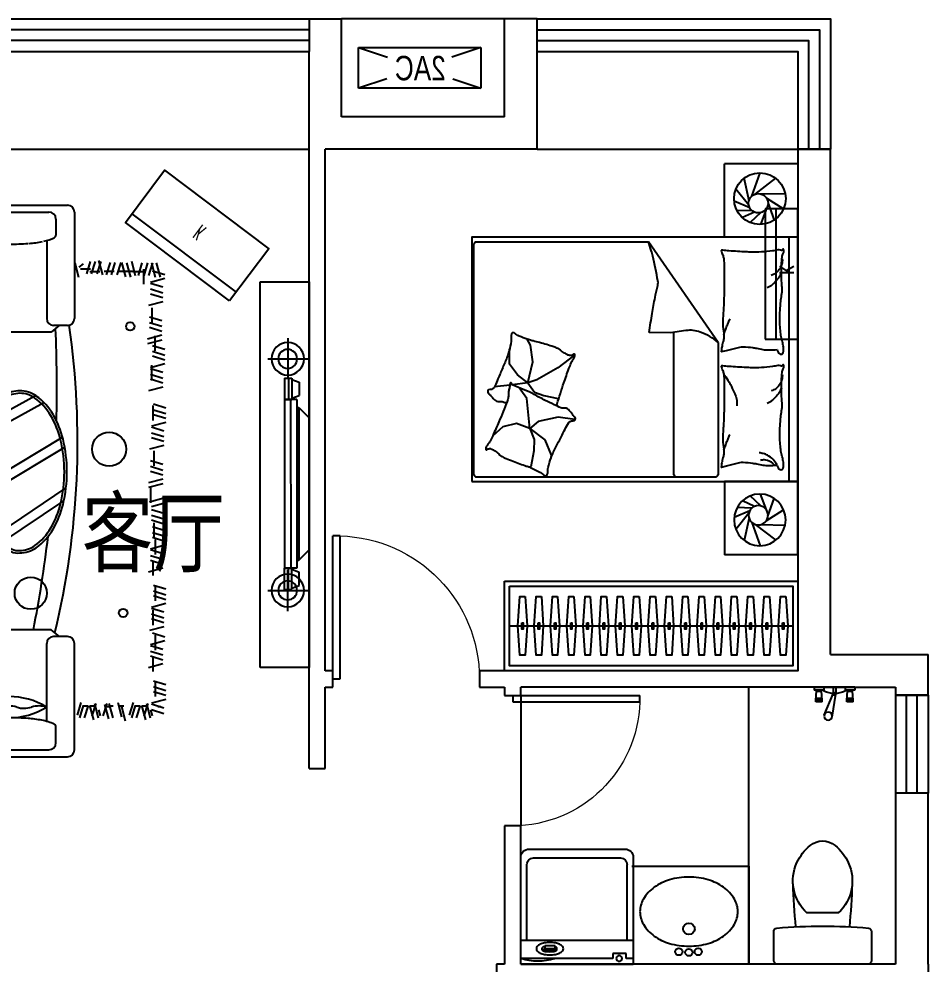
# Model space of a CAD drawing. Extents: x 863892 to 891592, y -662548 to -645248.
# Drawn here: x 886011 to 891592, y -652848 to -647048 of the extents above; entities that cross this region are included whole.
import ezdxf

# ---------------------------------------------------------------- set-up
doc = ezdxf.new("R2010")
doc.units = 0
doc.header["$LTSCALE"] = 1000
doc.header["$MEASUREMENT"] = 0
doc.linetypes.add('HIDDEN', pattern=[7.5, 5, -2.5])
doc.layers.get('0').update_dxf_attribs({"linetype": 'CONTINUOUS'})
for name, color, linetype in [('BATH', 8, 'CONTINUOUS'), ('DOTE', 1, 'CONTINUOUS'), ('Elec(电器)', 33, 'CONTINUOUS'), ('FUR', 8, 'CONTINUOUS'), ('Furniture(家具)', 8, 'CONTINUOUS'), ('PUB_TEXT', 7, 'CONTINUOUS'), ('TOILET', 8, 'CONTINUOUS'), ('WALL', 2, 'CONTINUOUS'), ('WINDOW', 4, 'CONTINUOUS'), ('家具', 8, 'CONTINUOUS'), ('空调示意', 40, 'CONTINUOUS')]:
    doc.layers.add(name, color=color, linetype=linetype)
doc.layers.get('DOTE').off()
doc.styles.add('-黑体', font='simhei.ttf', dxfattribs={"width": 0.8})
doc.styles.add('_ZBHZ', font='simhei.ttf', dxfattribs={"width": 0.8})
doc.styles.add('DIM_FONT', font='ZBTXT.shx', dxfattribs={"width": 0.8})
doc.styles.add('HZ', font='zbtxt.shx', dxfattribs={"bigfont": 'zbhz.shx'})

# ---------------------------------------------------------------- blocks, each defined once
blk = doc.blocks.new('1')
at = {"layer": 'Furniture(家具)'}
for p, q in [((-70292.8, -528945.5), (-69577.6, -528945.8)), ((-70335.6, -529641.1), (-70335.3, -528988)), ((-70173.8, -528988.1), (-69691.4, -528988.2)), ((-69535.1, -528988.3), (-69535.4, -529641.4)), ((-70216.3, -529030.6), (-70216.4, -529132.2)), ((-69648.9, -529030.8), (-69649, -529130)), ((-70902.4, -529338.1), (-70902.4, -529156.3)), ((-70879.9, -529268.9), (-70851.5, -529181.4)), ((-70165.3, -529162.6), (-70165.3, -529204.1)), ((-69705.3, -529162.7), (-69705.5, -529641.3)), ((-70961.3, -529295.3), (-71035.6, -529241.3)), ((-70951.1, -529284), (-71012.6, -529215.7)), ((-70938.8, -529275), (-70984.7, -529195.4)), ((-70866, -529275), (-70820, -529195.4)), ((-70853.7, -529284), (-70792.2, -529215.7)), ((-70843.5, -529295.3), (-70769.1, -529241.3)), ((-70165.3, -529204.1), (-70165.5, -529641.1)), ((-71209, -529300), (-71285.5, -529276.5)), ((-71239, -529271), (-71262.6, -529347.4)), ((-71203.7, -529271), (-71227.3, -529347.4)), ((-71216.2, -529297.8), (-71191.9, -529273.5)), ((-70835.9, -529308.5), (-70751.9, -529271.1)), ((-70831.2, -529322.9), (-70741.3, -529303.8)), ((-70591.9, -529282.7), (-70615.4, -529359.2)), ((-70543, -529373.3), (-70566.5, -529285.1)), ((-70519.4, -529373.3), (-70495.9, -529296.9)), ((-70490, -529373.3), (-70466.5, -529296.9)), ((-70454.7, -529373.3), (-70431.2, -529296.9)), ((-70401.8, -529385), (-70425.3, -529296.9)), ((-69533.6, -529300.4), (-69510, -529388.6)), ((-69506.2, -529325.7), (-69479.7, -529306.3)), ((-69459.6, -529367.4), (-69436.1, -529291)), ((-69430.2, -529367.4), (-69406.6, -529291)), ((-69394.9, -529367.4), (-69371.3, -529291)), ((-69360.9, -529373.3), (-69384.4, -529285.1)), ((-69337.4, -529373.3), (-69313.8, -529296.9)), ((-69308, -529373.3), (-69284.4, -529296.9)), ((-69272.7, -529373.3), (-69249.1, -529296.9)), ((-69219.7, -529385), (-69243.2, -529296.9)), ((-69215.1, -529300.4), (-69191.5, -529388.6)), ((-69185.7, -529288.6), (-69162.1, -529376.8)), ((-69121, -529300.4), (-69144.5, -529376.8)), ((-69085.7, -529300.4), (-69109.2, -529376.8)), ((-69056.2, -529300.4), (-69079.8, -529376.8)), ((-69062.3, -529300.4), (-69038.7, -529388.6)), ((-69032.8, -529300.4), (-69009.3, -529388.6)), ((-71226.7, -529338.1), (-71303.1, -529314.6)), ((-71226.7, -529373.4), (-71303.1, -529349.9)), ((-71220.8, -529338.1), (-71297.2, -529314.6)), ((-71220.8, -529361.6), (-71295.6, -529381.6)), ((-71192.1, -529368.2), (-71223.9, -529336.4)), ((-70902.4, -529338.1), (-71084.1, -529338.1)), ((-70968.6, -529326.5), (-70973.3, -529321.8)), ((-70902.4, -529338.1), (-70902.4, -529519.8)), ((-70902.4, -529338.1), (-70720.7, -529338.1)), ((-70427.9, -529353.6, 685.7), (-70367.2, -529353.6, 685.7)), ((-70378.2, -529385), (-70354.7, -529308.6)), ((-69497.4, -529336.8, 685.7), (-69436.7, -529336.8, 685.7)), ((-69440.1, -529353.6, 685.7), (-69379.4, -529353.6, 685.7)), ((-69352.4, -529350.2, 685.7), (-69291.8, -529350.2, 685.7)), ((-69271.5, -529350.2, 685.7), (-69210.9, -529350.2, 685.7)), ((-69224.3, -529350.2, 685.7), (-69163.7, -529350.2, 685.7)), ((-69177.1, -529353.6, 685.7), (-69116.5, -529353.6, 685.7)), ((-69108.8, -529431.6, 1371.4), (-69108.8, -529339.1, 1371.4)), ((-68980.1, -529373.4), (-69056.6, -529349.9)), ((-71232.6, -529414.6), (-71309, -529391.1)), ((-71226.7, -529402.8), (-71303.1, -529379.3)), ((-70968.9, -529367.7), (-71052.9, -529405.1)), ((-70961.3, -529380.8), (-71035.6, -529434.9)), ((-70951.1, -529392.1), (-71012.6, -529460.5)), ((-70938.8, -529401.1), (-70984.7, -529480.7)), ((-70924.9, -529407.3), (-70953.3, -529494.7)), ((-70910, -529410.4), (-70919.6, -529501.9)), ((-70894.8, -529410.4), (-70885.2, -529501.9)), ((-70886.1, -529409), (-70890.8, -529404.3)), ((-70879.9, -529407.3), (-70851.5, -529494.7)), ((-70866, -529401.1), (-70820, -529480.7)), ((-70853.7, -529392.1), (-70792.2, -529460.5)), ((-70843.5, -529380.8), (-70769.1, -529434.9)), ((-70572.9, -529367.1, 685.7), (-70512.2, -529367.1, 685.7)), ((-68980.1, -529396.9), (-69068.3, -529420.5)), ((-71226.7, -529426.4), (-71314.9, -529449.9)), ((-71232.6, -529449.9), (-71309, -529426.4)), ((-71232.6, -529479.3), (-71309, -529455.8)), ((-68991.9, -529449.9), (-69068.3, -529426.4)), ((-68991.9, -529485.2), (-69068.3, -529461.7)), ((-71232.6, -529502.8), (-71320.8, -529526.4)), ((-71209, -529555.8), (-71285.5, -529532.2)), ((-68991.9, -529538.1), (-69080.1, -529561.7)), ((-68991.9, -529514.6), (-69068.3, -529491.1)), ((-71209, -529591.1), (-71285.5, -529567.5)), ((-71209, -529620.5), (-71285.5, -529597)), ((-69058.8, -529669, 1371.4), (-69058.8, -529576.5, 1371.4)), ((-70165.5, -529615.2), (-70165.5, -529641.1)), ((-68997.8, -529655.8), (-69074.2, -529632.3)), ((-71356, -529700.8), (-71355.8, -531575.1)), ((-71313.2, -529659), (-70659.5, -529659.2)), ((-70617, -529732.5), (-70616.9, -529701.8)), ((-70208, -529683.7), (-70293.1, -529683.6)), ((-70230.4, -529683.6), (-70180.1, -529725.2)), ((-69626.2, -529683.2), (-69677.3, -529725.4)), ((-69577.9, -529683.9), (-69663, -529683.9)), ((-68997.8, -529691.1), (-69074.2, -529667.6)), ((-68997.8, -529720.5), (-69074.2, -529697)), ((-70617.2, -529728.3), (-70617.2, -529784.6)), ((-70617, -529731.4), (-70610.5, -529731.4)), ((-70576.5, -529904.6), (-70576.5, -529765.5)), ((-70135.7, -529725.2), (-70180.1, -529725.2)), ((-69677.3, -529725.4), (-70135.7, -529725.2)), ((-68997.8, -529744), (-69086, -529767.6)), ((-69039.8, -529840, 1371.4), (-69039.8, -529747.4, 1371.4)), ((-71314, -529806.7), (-71313.3, -531469.8)), ((-71279.3, -529772.8), (-71173.8, -529772.8)), ((-71140, -530339.6), (-71139.8, -529806.9)), ((-71139.8, -529827), (-70659.8, -529827.1)), ((-71054.9, -530052.4), (-71054.8, -529827)), ((-70576.8, -530288.4), (-70576.8, -529793.1)), ((-68997.8, -529773.4), (-69086, -529797)), ((-68980.1, -529832.3), (-69056.6, -529808.7)), ((-68980.1, -529867.6), (-69056.6, -529844)), ((-68980.1, -529897), (-69056.6, -529873.4)), ((-68980.1, -529920.5), (-69068.3, -529944)), ((-69059.2, -530021.2, 1371.4), (-69059.2, -529928.7, 1371.4)), ((-68991.9, -529973.5), (-69068.3, -529949.9)), ((-68991.9, -530008.8), (-69068.3, -529985.2)), ((-71055, -530339.6), (-71054.9, -530052.4)), ((-68991.9, -530061.7), (-69080.1, -530085.2)), ((-68991.9, -530038.2), (-69068.3, -530014.6)), ((-70110.3, -530299.1), (-69774.6, -530113.4)), ((-70118.5, -530374.4), (-69723.9, -530156.1)), ((-69052.7, -530267.3, 1371.4), (-69052.7, -530174.7, 1371.4)), ((-68974.3, -530191.1), (-69050.7, -530167.6)), ((-68974.3, -530226.4), (-69050.7, -530202.9)), ((-68974.3, -530255.8), (-69050.7, -530232.3)), ((-68974.3, -530279.4), (-69062.5, -530302.9)), ((-71140.2, -530339.6), (-70760.4, -530339.5)), ((-71140, -530339.4), (-71139.8, -531469.7)), ((-71140, -530339.4), (-71033, -530339.5)), ((-71055, -530339.5), (-71054.8, -531449.6)), ((-70760.4, -530339.5), (-70627.8, -530339.4)), ((-68986, -530332.3), (-69062.5, -530308.8)), ((-68986, -530367.6), (-69062.5, -530344.1)), ((-70576.7, -530885.9), (-70576.7, -530390.6)), ((-70037.8, -530626.9), (-69608.5, -530368.7)), ((-68986, -530397), (-69062.5, -530373.5)), ((-70010.7, -530681.3), (-69594.6, -530431.1)), ((-68986, -530420.5), (-69074.2, -530444.1)), ((-69046.3, -530545.6, 1371.4), (-69046.3, -530453.1, 1371.4)), ((-68991.9, -530538.2), (-69068.3, -530514.7)), ((-68991.9, -530573.5), (-69068.3, -530550)), ((-68991.9, -530602.9), (-69068.3, -530579.4)), ((-68991.9, -530626.4), (-69080.1, -530650)), ((-69999.2, -530958.6), (-69586.9, -530680)), ((-68991.9, -530655.9), (-69080.1, -530679.4)), ((-69065.7, -530772.2, 1371.4), (-69065.7, -530679.7, 1371.4)), ((-68986, -530744.1), (-69074.2, -530767.6)), ((-69980.2, -531016.6), (-69599.6, -530759.3)), ((-68974.3, -530773.5), (-69062.5, -530797)), ((-68986, -530838.2), (-69062.5, -530814.7)), ((-68986, -530873.5), (-69062.5, -530850)), ((-68986, -530902.9), (-69062.5, -530879.4)), ((-68980.1, -530944.1), (-69056.6, -530920.6)), ((-69046.3, -530988.4, 1371.4), (-69046.3, -530895.8, 1371.4)), ((-71140, -530937.1), (-70760.3, -530937)), ((-70760.3, -530937), (-70627.7, -530936.9)), ((-70576.7, -530987.9), (-70576.5, -531511.1)), ((-68980.1, -530979.4), (-69056.6, -530955.9)), ((-68980.1, -531008.8), (-69056.6, -530985.3)), ((-68980.1, -531032.4), (-69068.3, -531055.9)), ((-69036.9, -531089.8, 1371.4), (-69036.9, -530997.2, 1371.4)), ((-68991.9, -531085.3), (-69068.3, -531061.8)), ((-68991.9, -531120.6), (-69068.3, -531097.1)), ((-68991.9, -531150), (-69068.3, -531126.5)), ((-69051.9, -531219.3, 1371.4), (-69051.9, -531126.8, 1371.4)), ((-68991.9, -531173.5), (-69080.1, -531197.1)), ((-68974.3, -531303), (-69050.7, -531279.4)), ((-68974.3, -531338.3), (-69050.7, -531314.7)), ((-69036.9, -531373.3, 1371.4), (-69036.9, -531280.8, 1371.4)), ((-68974.3, -531391.2), (-69062.5, -531414.7)), ((-68974.3, -531367.7), (-69050.7, -531344.1)), ((-71139.8, -531449.6), (-70659.8, -531449.4)), ((-68986, -531444.2), (-69062.5, -531420.6)), ((-69051, -531523.8, 685.7), (-69051, -531431.3, 685.7)), ((-71279.3, -531503.8), (-71173.8, -531503.7)), ((-70617.2, -531548.3), (-70617.2, -531491.9)), ((-68986, -531479.5), (-69062.5, -531455.9)), ((-68986, -531508.9), (-69062.5, -531485.3)), ((-70617, -531544.1), (-70616.9, -531574.8)), ((-70617, -531545.2), (-70610.5, -531545.2)), ((-70230.4, -531592.9), (-70180.1, -531551.4)), ((-69677.3, -531551.2), (-70180.1, -531551.4)), ((-69626.2, -531593.4), (-69677.3, -531551.2)), ((-68986, -531532.4), (-69074.2, -531555.9)), ((-71313.2, -531617.6), (-70659.5, -531617.4)), ((-70208, -531592.9), (-70293.1, -531593)), ((-69577.9, -531592.7), (-69663, -531592.7)), ((-68980.1, -531619.7), (-69068.3, -531643.2)), ((-68980.1, -531596.1), (-69056.6, -531572.6)), ((-69036.9, -531677.1, 1371.4), (-69036.9, -531584.5, 1371.4)), ((-71214.9, -531655.9), (-71291.4, -531632.4)), ((-71214.9, -531691.2), (-71291.4, -531667.7)), ((-70779.5, -531773), (-70789.1, -531681.5)), ((-70771.9, -531662.4), (-70771.9, -532027.1)), ((-70764.3, -531773), (-70754.7, -531681.5)), ((-70335.6, -531635.5), (-70335.3, -532288.6)), ((-70165.3, -532114), (-70165.5, -531635.4)), ((-69705.3, -532113.9), (-69705.5, -531635.2)), ((-69535.1, -532288.3), (-69535.4, -531635.2)), ((-68991.9, -531672.6), (-69068.3, -531649.1)), ((-68991.9, -531707.9), (-69068.3, -531684.4)), ((-71214.9, -531720.6), (-71291.4, -531697.1)), ((-70820.6, -531791.3), (-70882.1, -531723)), ((-70808.3, -531782.3), (-70854.2, -531702.7)), ((-70794.4, -531776.1), (-70822.8, -531688.7)), ((-70749.4, -531776.1), (-70721, -531688.7)), ((-70735.5, -531782.3), (-70689.5, -531702.7)), ((-70723.2, -531791.3), (-70661.7, -531723)), ((-68991.9, -531737.3), (-69068.3, -531713.8)), ((-69051.9, -531806.6, 1371.4), (-69051.9, -531714.1, 1371.4)), ((-71214.9, -531744.2), (-71303.1, -531767.7)), ((-71214.9, -531773.6), (-71303.1, -531797.1)), ((-71236.6, -531869.2), (-71236.6, -531779.4)), ((-70838.4, -531815.8), (-70922.3, -531778.4)), ((-70830.8, -531802.6), (-70905.1, -531748.5)), ((-70713, -531802.6), (-70638.6, -531748.5)), ((-68991.9, -531760.8), (-69080.1, -531784.4)), ((-71217.6, -531808), (-71305.8, -531831.5)), ((-71217.6, -531837.4), (-71305.8, -531861)), ((-70771.9, -531845.4), (-70953.6, -531845.4)), ((-70771.9, -531845.4), (-70590.2, -531845.4)), ((-71209, -531861.8), (-71297.2, -531885.4)), ((-71197.3, -531891.2), (-71285.5, -531914.8)), ((-70830.8, -531888.1), (-70905.1, -531942.2)), ((-70820.6, -531899.4), (-70882.1, -531967.7)), ((-70808.3, -531908.4), (-70854.2, -531988)), ((-70749.4, -531914.6), (-70721, -532002)), ((-70735.5, -531908.4), (-70689.5, -531988)), ((-70723.2, -531899.4), (-70661.7, -531967.7)), ((-70713, -531888.1), (-70638.6, -531942.2)), ((-70705.4, -531875), (-70621.4, -531912.3)), ((-70700.7, -531860.5), (-70610.8, -531879.6)), ((-68974.3, -531890.3), (-69050.7, -531866.7)), ((-68974.3, -531925.6), (-69050.7, -531902)), ((-69036.9, -531960.6, 1371.4), (-69036.9, -531868.1, 1371.4)), ((-71209, -531956), (-71285.5, -531932.4)), ((-71209, -531991.3), (-71285.5, -531967.7)), ((-68974.3, -531955), (-69050.7, -531931.5)), ((-71209, -532020.7), (-71285.5, -531997.1)), ((-71239, -531991.7), (-71262.6, -532068.1)), ((-71204.1, -531998.1), (-71227.7, -532074.5)), ((-71203.7, -531991.7), (-71227.3, -532068.1)), ((-71217.1, -532004), (-71193.6, -532092.2)), ((-71186, -532029.7), (-71197.8, -532068.1)), ((-71163.7, -531998.1), (-71140.1, -532086.3)), ((-71140.5, -532021.6), (-71117, -532109.8)), ((-71069.6, -531998.1), (-71093.1, -532074.5)), ((-71055.7, -532015.8), (-71079.3, -532092.2)), ((-71026.3, -532015.8), (-71049.9, -532092.2)), ((-71017, -532015.8), (-70993.5, -532104)), ((-70979.4, -532004), (-71002.9, -532080.4)), ((-70987.6, -532004), (-70964, -532092.2)), ((-70950, -532004), (-70973.5, -532080.4)), ((-70911.3, -532003.4), (-70934.9, -532079.9)), ((-70924.3, -532009.3), (-70900.8, -532097.5)), ((-70884.7, -531998.1), (-70908.3, -532074.5)), ((-70897.7, -532004), (-70874.1, -532092.2)), ((-70844.3, -531998.1), (-70820.7, -532086.3)), ((-70821.1, -532021.6), (-70797.6, -532109.8)), ((-70750.1, -531998.1), (-70773.7, -532074.5)), ((-70736.3, -532015.8), (-70759.9, -532092.2)), ((-70706.9, -532015.8), (-70730.4, -532092.2)), ((-70697.6, -532015.8), (-70674, -532104)), ((-70660, -532004), (-70683.5, -532080.4)), ((-70668.2, -532004), (-70644.6, -532092.2)), ((-70630.5, -532004), (-70654.1, -532080.4)), ((-70591.9, -532003.4), (-70615.4, -532079.9)), ((-70604.9, -532009.3), (-70581.3, -532097.5)), ((-70551.4, -532003.4), (-70527.9, -532091.6)), ((-70528.3, -532027), (-70504.7, -532115.2)), ((-70522, -531991.7), (-70498.5, -532079.9)), ((-70457.3, -532003.4), (-70480.9, -532079.9)), ((-70443.5, -532021.1), (-70467, -532097.5)), ((-70414.1, -532021.1), (-70437.6, -532097.5)), ((-70404.8, -532021.1), (-70381.2, -532109.3)), ((-70367.1, -532009.3), (-70390.7, -532085.7)), ((-70375.3, -532009.3), (-70351.8, -532097.5)), ((-70337.7, -532009.3), (-70361.3, -532085.7)), ((-69495, -531998.1), (-69518.5, -532074.5)), ((-69481.2, -532015.8), (-69504.7, -532092.2)), ((-69451.8, -532015.8), (-69475.3, -532092.2)), ((-69442.4, -532015.8), (-69418.9, -532104)), ((-69404.8, -532004), (-69428.3, -532080.4)), ((-69413, -532004), (-69389.5, -532092.2)), ((-69336.8, -532003.4), (-69360.3, -532079.9)), ((-69349.7, -532009.3), (-69326.2, -532097.5)), ((-69323.1, -532004), (-69299.6, -532092.2)), ((-69269.7, -531998.1), (-69246.1, -532086.3)), ((-69246.5, -532021.6), (-69223, -532109.8)), ((-69175.5, -531998.1), (-69199.1, -532074.5)), ((-69161.7, -532015.8), (-69185.3, -532092.2)), ((-69132.3, -532015.8), (-69155.9, -532092.2)), ((-69123, -532015.8), (-69099.5, -532104)), ((-69085.4, -532004), (-69108.9, -532080.4)), ((-69093.6, -532004), (-69070, -532092.2)), ((-68974.3, -531978.5), (-69062.5, -532002)), ((-68986, -532031.5), (-69062.5, -532007.9)), ((-70962.4, -532043), (-70952.5, -532079.9)), ((-70899.5, -532101.6), (-70961.3, -532039.7)), ((-70642.9, -532043), (-70633.1, -532079.9)), ((-70580, -532101.6), (-70641.9, -532039.7)), ((-69387.8, -532043), (-69377.9, -532079.9)), ((-69068.4, -532043), (-69058.5, -532079.9)), ((-68986, -532066.8), (-69062.5, -532043.2)), ((-70216.3, -532246), (-70216.4, -532144.3)), ((-69648.9, -532245.8), (-69649, -532146.6)), ((-70173.8, -532288.5), (-69691.4, -532288.3)), ((-70292.8, -532331.1), (-69577.6, -532330.8))]:
    blk.add_line(p, q, dxfattribs=at)
for points in [[(-71236.6, -529413.3), (-71236.6, -529333.3)], [(-71236.6, -529448.6), (-71236.6, -529429)], [(-71236.6, -529547.3), (-71236.6, -529503.9)], [(-71236.6, -529651.4), (-71236.6, -529582.6)], [(-71236.6, -531750), (-71236.6, -531684.6)], [(-71192.3, -532019.9), (-71210.9, -532019.9)], [(-71125.3, -532019.9), (-71157.9, -532019.9)], [(-71027.6, -532019.9), (-71057, -532019.9)], [(-70983.3, -532019.9), (-71015.9, -532019.9)], [(-70984.3, -532019.9), (-71014.4, -532019.9)], [(-70899.5, -532025.2), (-70918.1, -532025.2)], [(-70872.9, -532019.9), (-70891.4, -532019.9)], [(-70805.9, -532019.9), (-70838.4, -532019.9)], [(-70708.2, -532019.9), (-70737.6, -532019.9)], [(-70663.9, -532019.9), (-70696.5, -532019.9)], [(-70664.9, -532019.9), (-70695, -532019.9)], [(-70580.1, -532025.2), (-70598.6, -532025.2)], [(-70513.1, -532025.2), (-70545.6, -532025.2)], [(-70415.4, -532025.2), (-70444.8, -532025.2)], [(-70371.1, -532025.2), (-70403.7, -532025.2)], [(-70372.1, -532025.2), (-70402.2, -532025.2)], [(-69453, -532019.9), (-69482.4, -532019.9)], [(-69408.8, -532019.9), (-69441.3, -532019.9)], [(-69409.7, -532019.9), (-69439.8, -532019.9)], [(-69324.9, -532025.2), (-69343.5, -532025.2)], [(-69298.3, -532019.9), (-69316.9, -532019.9)], [(-69231.3, -532019.9), (-69263.9, -532019.9)], [(-69133.6, -532019.9), (-69163, -532019.9)], [(-69089.3, -532019.9), (-69121.9, -532019.9)], [(-69090.3, -532019.9), (-69120.4, -532019.9)], [(-69005.5, -532025.2), (-69024, -532025.2)]]:
    blk.add_lwpolyline(points, dxfattribs=at)
for points in [[(-71087.1, -530083.1, 0.02107), (-71092, -529964.9, 0.029233), (-71104.1, -529880.4, 0.045778), (-71120.2, -529827, 0.201615)], [(-71121.2, -530341, 0.047423), (-71104.3, -530285.6, 0.029233), (-71092.1, -530201.2, 0.02107), (-71087.1, -530083.1, 0.02107)], [(-71120, -530339.6, 0.00246), (-71121.2, -530336.8)], [(-71121.2, -530337.9, -0.047423), (-71104.3, -530393.2, -0.029233), (-71092.1, -530477.6, -0.017749), (-71085.5, -530638.3, -0.02107)], [(-71087.1, -531193.5, -0.02107), (-71092, -531311.7, -0.029233), (-71104.1, -531396.1, -0.045778), (-71120.2, -531449.6, -0.201615)]]:
    blk.add_lwpolyline(points, format="xyb", dxfattribs=at)
for centre, radius in [((-70912.5, -529321.5), 283.5), ((-70912.5, -529321.5), 264.6), ((-70902.4, -529338.1), 164.7), ((-70902.4, -529338.1), 72.8), ((-70902.4, -529338.1), 67.2), ((-69192.4, -529689.5), 26), ((-69322.3, -530443.3), 104.7), ((-70041, -531097.1), 43.3), ((-69803.2, -531327.1), 98.8), ((-69235.7, -531448.4), 26), ((-70771.9, -531845.4), 164.7), ((-70771.9, -531845.4), 72.8), ((-70771.9, -531845.4), 67.2)]:
    blk.add_circle(centre, radius, dxfattribs=at)
for centre, radius, start, end in [((-70292.8, -528988), 42.5, 89.97718, 179.97718), ((-69577.6, -528988.3), 42.5, 359.97718, 89.97718), ((-70173.8, -529030.6), 42.5, 89.97718, 179.97718), ((-69691.5, -529030.8), 42.5, 359.97718, 89.97718), ((-70199.3, -529132.2), 17, 179.97718, 246.26262), ((-69666, -529130), 17, 294.81829, 359.97718), ((-70075.5, -528850.7), 324.6, 246.26262, 259.46261), ((-69991.4, -528398.5), 784.5, 259.46261, 260.16374), ((-69986.4, -528398.5), 784.5, 259.50825, 265.62663), ((-69934.8, -527666.3), 1518.9, 265.58099, 269.97718), ((-69934.8, -527666.3), 1518.9, 269.97718, 274.37337), ((-69873.8, -528398.5), 784.5, 274.41901, 280.53739), ((-69795.1, -528850.8), 324.6, 282.72648, 294.81829), ((-70293.1, -529641.1), 42.5, 179.97718, 269.97718), ((-70208, -529641.1), 42.5, 269.97718, 359.97718), ((-69662.9, -529641.3), 42.5, 179.97718, 269.97718), ((-69577.9, -529641.4), 42.5, 269.97718, 359.97718), ((-71313.1, -529701.9), 42.9, 90.21182, 181.55427), ((-70659.5, -529701.7), 42.5, 359.97718, 89.97718), ((-74516.4, -530398.9), 5000.5, 346.46005, 8.23607), ((-77390.3, -530064.1), 7747.5, 358.48458, 2.66537), ((-70610.5, -529765.4), 34, 359.97718, 89.97718), ((-71278.8, -529808), 35.2, 90.76195, 182.11277), ((-71173.8, -529806.9), 34, 359.97718, 89.97718), ((-70659.7, -529784.6), 42.5, 269.97718, 359.97718), ((-69873.9, -530325.9), 238.3, 112.82179, 174.6616), ((-69846.9, -530411.7), 312.4, 94.26561, 112.94903), ((-69846.9, -530411.7), 328, 94.16056, 111.35274), ((-69870.7, -530259.1), 174.6, 54.53942, 90), ((-69870.7, -530259.1), 159, 54.53942, 89.79814), ((-69980.4, -530413.2), 363.7, 30.18022, 54.53942), ((-69875.2, -530323.3), 220.1, 115.14615, 172.25786), ((-69980.4, -530413.2), 348.1, 30.18022, 54.53942), ((-70155.9, -530515.2), 566.7, 13.54376, 30.18022), ((-70627.8, -530288.4), 51, 269.97718, 359.97718), ((-69656.2, -530386.6), 446.9, 167.98944, 179.717), ((-70155.9, -530515.2), 551.1, 13.54376, 30.18022), ((-70627.7, -530390.7), 51, 0.02282, 90.02282), ((-69656.2, -530386.6), 462.4, 169.6711, 179.70345), ((-69771.2, -530390.7), 347.6, 178.92916, 205.31733), ((-69771.2, -530390.7), 332, 178.91103, 205.20363), ((-70434.3, -530582.3), 837.4, 0, 13.54376), ((-70434.3, -530582.3), 853, 0, 13.54376), ((-77073.4, -529406.3), 7095.9, 342.4045, 350.62493), ((-71530.5, -531381.2), 1672.4, 23.40782, 30.22383), ((-71530.5, -531381.2), 1688, 23.36802, 30.20084), ((-70434.3, -530582.3), 837.4, 346.45624, 0), ((-70434.3, -530582.3), 853, 346.45624, 0), ((-73351, -530625.4), 2265.5, 355.60792, 359.67522), ((-70362.6, -530813.4), 379.5, 343.05682, 14.73896), ((-70362.6, -530813.4), 395.1, 343.29264, 14.91168), ((-71819.5, -530737.2), 730, 348.45104, 355.1489), ((-70155.9, -530649.3), 551.1, 329.81978, 346.45624), ((-70155.9, -530649.3), 566.7, 329.81978, 346.45624), ((-71403.8, -530822.2), 305.7, 337.59062, 348.45104), ((-70627.7, -530885.9), 51, 269.97718, 359.97718), ((-69841.1, -530939.1), 159.2, 174.55266, 218.73699), ((-69841.1, -530939.1), 143.6, 175.15636, 218.84477), ((-69980.4, -530751.4), 348.1, 305.46058, 329.81978), ((-71403.8, -531052.1), 305.7, 11.54896, 22.40938), ((-71403.8, -530823.4), 305.7, 337.63626, 338.20011), ((-70627.7, -530988), 51, 0.02282, 90.02282), ((-77390.3, -530064.1), 7747.5, 348.93369, 353.21581), ((-69980.4, -530751.4), 363.7, 305.46058, 329.81978), ((-71819.5, -531137.1), 730, 4.8511, 11.54896), ((-69881.8, -530976.2), 104.3, 216.78006, 276.07492), ((-69881.8, -530976.2), 88.8, 216.61066, 276.60005), ((-69870.7, -530905.4), 159, 269.69663, 305.46058), ((-69870.7, -530905.4), 174.6, 270, 305.46058), ((-72491.1, -531194.1), 1404, 0.02282, 4.8511), ((-70041, -531097.1), 43.3, 153.59105, 30.58044), ((-70659.7, -531492), 42.5, 0.02282, 90.02282), ((-71278.8, -531468.5), 35.2, 177.88723, 269.23805), ((-71173.8, -531469.7), 34, 270.02282, 0.02282), ((-70610.5, -531511.1), 34, 270.02282, 0.02282), ((-71313.3, -531575.1), 42.5, 180.02282, 270.02282), ((-70659.5, -531574.8), 42.5, 270.02282, 0.02282), ((-70293.1, -531635.5), 42.5, 90.02282, 180.02282), ((-70208, -531635.4), 42.5, 0.02282, 90.02282), ((-69662.9, -531635.2), 42.5, 90.02282, 180.02282), ((-69577.9, -531635.2), 42.5, 0.02282, 90.02282), ((-69934.9, -532395.3), 434.1, 58.32966, 121.888), ((-73908.3, -530951.7), 2911.9, 338.83649, 338.87132), ((-69936.3, -531657.3), 434.1, 238.32966, 301.888), ((-70117.8, -532170.6), 151.1, 72.50783, 107.70983), ((-70027, -531882.5), 151.1, 252.50783, 287.70983), ((-69935.1, -532170.3), 151.1, 72.50783, 107.70983), ((-69844.3, -531882.1), 151.1, 252.50783, 287.70983), ((-69752.4, -532169.9), 151.1, 72.50783, 107.70983), ((-69934.8, -533610.3), 1518.9, 90.02282, 94.41901), ((-69934.8, -533610.3), 1518.9, 85.62663, 90.02282), ((-70199.3, -532144.3), 17, 113.73738, 180.02282), ((-70075.5, -532425.9), 324.6, 100.53739, 113.73738), ((-69991.4, -532878.1), 784.5, 94.41901, 100.53739), ((-69878.8, -532878), 784.5, 79.50825, 85.62663), ((-69795.1, -532425.7), 324.6, 65.18171, 79.50825), ((-69666, -532146.6), 17, 0.02282, 65.18171), ((-70173.8, -532246), 42.5, 180.02282, 270.02282), ((-69691.5, -532245.8), 42.5, 270.02282, 0.02282), ((-70292.8, -532288.6), 42.5, 180.02282, 270.02282), ((-69577.6, -532288.3), 42.5, 270.02282, 0.02282)]:
    blk.add_arc(centre, radius, start, end, dxfattribs=at)
blk = doc.blocks.new('A$C31840BCA')
at = {"layer": 'FUR'}
for p, q in [((300.1, 2366.9), (0.1, 2366.9)), ((0.1, 2366.9), (0.1, 0)), ((300.1, 0), (300.1, 2366.9)), ((131.2, 2020.4), (131.2, 1770.6)), ((252.3, 1893.6), (7.7, 1893.6)), ((105.3, 1767.4), (60.3, 1750.2)), ((60.3, 1750.2), (60.3, 1669)), ((105.3, 1774.6), (105.3, 1644.6)), ((150.3, 1774.5), (105.3, 1774.6)), ((126.7, 1774.6), (126.6, 1644.6)), ((150.3, 1774.5), (150.3, 1644.5)), ((105.3, 1651.7), (60.3, 1669)), ((75.3, 1644.6), (75, 609.6)), ((75.3, 1644.6), (150.3, 1644.5)), ((150.3, 1644.5), (105.3, 1644.6)), ((112.9, 1644.6), (112.6, 609.6)), ((150.3, 1644.5), (150, 609.5)), ((62.2, 1596), (0.3, 1531.3)), ((62.2, 1596), (61.9, 658.1)), ((75.3, 1596), (62.2, 1596)), ((61.9, 658.1), (0, 722.9)), ((75, 658.1), (61.9, 658.1)), ((59.9, 504), (60, 585.2)), ((105, 602.4), (60, 585.2)), ((75, 609.6), (150, 609.5)), ((104.9, 479.6), (105, 609.6)), ((150, 609.5), (105, 609.6)), ((126.2, 479.6), (126.3, 609.6)), ((131.2, 346.4), (131.2, 596.2)), ((149.9, 479.5), (150, 609.5)), ((252.3, 473.2), (7.7, 473.2)), ((104.9, 486.7), (59.9, 504)), ((149.9, 479.5), (104.9, 479.6)), ((0.1, 0), (300.1, 0))]:
    blk.add_line(p, q, dxfattribs=at)
for centre, radius in [((130.5, 1894.3), 99.8), ((131.2, 1893.6), 58), ((130.5, 472.6), 99.8), ((131.2, 473.2), 58)]:
    blk.add_circle(centre, radius, dxfattribs=at)
blk = doc.blocks.new('M_C54TQD')
for p, q in [((0, -52.4), (1500, -52.4)), ((25.8, -508.5), (25.8, -1967.8)), ((853.5, -488.5), (45.8, -488.5)), ((853.5, -488.5), (1471.6, -915.9)), ((45.8, -761.1), (915.3, -761.1)), ((1471.6, -1967.8), (1471.6, -915.9)), ((381, -1368.3), (394.8, -1471.4)), ((777.6, -1368.4), (698.4, -1472.4)), ((394.8, -1471.4), (369, -1593.5)), ((528.4, -1559.3), (508.6, -1470.4)), ((698.4, -1472.4), (623.3, -1602.7)), ((160.8, -1514.4), (136.8, -1517.8)), ((255.4, -1552.2), (160.8, -1514.4)), ((324.3, -1645), (255.4, -1552.2)), ((548.2, -1616.6), (528.4, -1559.3)), ((188.4, -1621), (90.3, -1638.1)), ((257.2, -1617.5), (188.4, -1621)), ((324.3, -1645), (257.2, -1617.5)), ((369, -1593.5), (324.3, -1645)), ((605.5, -1658), (548.2, -1616.6)), ((623.3, -1602.7), (605.5, -1658)), ((90.3, -1638.1), (87, -1644.6)), ((324.3, -1645), (510, -1663.9)), ((324.3, -1645), (355.2, -1727.5)), ((510, -1663.9), (559.9, -1700)), ((605.5, -1658), (593.7, -1752.2)), ((605.5, -1658), (734, -1626.4)), ((605.5, -1658), (654.9, -1721.3)), ((734, -1626.4), (836.8, -1640.3)), ((836.8, -1640.3), (872.8, -1660.3)), ((355.2, -1727.5), (334.6, -1810)), ((559.9, -1700), (572, -1708.6)), ((654.9, -1721.3), (720.1, -1768.7)), ((591.9, -1766.9), (580, -1861.5)), ((720.1, -1768.7), (813, -1768.7)), ((334.6, -1810), (281, -1872.6)), ((45.8, -1987.8), (1451.6, -1987.8))]:
    blk.add_line(p, q)
blk.add_lwpolyline([(0, -2000), (0, 0), (1500, 0), (1500, -2000)], close=True)
for points in [[(101, -126.8, -0.263368), (73, -108, -0.494818), (82.2, -89.3, -0.049225), (99.9, -87.5, -0.036831), (123.5, -89.3, -0.031893), (161.5, -97.4, 0.035782), (195.4, -104.4, 0.032941), (285.1, -110.3, 0.026564), (396.3, -104.4, 0.017905), (433.8, -99, -0.033397), (454, -96.8, -0.03204), (491.1, -97.5, 0.018442), (555.4, -100.5, 0.010837), (620.2, -99.8, 0.014624), (668.1, -96.8, 0.111249), (690.6, -89.5, -0.153708), (707.5, -85.5, -0.076444), (715, -87.2, -0.215512), (716.9, -89.3, -0.585858), (714.3, -92.3, 0.363489), (709.4, -94.9, 0.191716), (709.4, -106.4, -0.129675), (711.3, -123, -0.01735), (708.3, -139.8, 0.019326), (705.7, -154.9, 0.018818), (699, -223.3, 0.021828), (698.1, -282.6, 0.006204), (699.5, -316.4, 0.001963), (705.7, -423.3, 0.028341), (709.9, -459.4, -0.117014), (709.4, -468.3, -0.36606), (708, -469.3, -0.03973), (694.4, -466.5, -0.048309), (680.6, -461, 0.062981), (670, -457.1, 0.04058), (646.6, -453.7, 0.014345), (579.8, -451.4, 0.005484), (454.4, -452.2, 0.007153), (358.2, -455.2, 0.008762), (315.7, -457.9, -0.008153), (270, -460.8, -0.06251), (212.9, -456.4, 0.078669), (167.3, -454.4, 0.047825), (144.9, -459.1, -0.034494), (114.1, -466.5, -0.023571), (88.8, -469.5, -0.510228), (87.8, -468.3), (95.3, -438.3), (116, -355.7, 0.073041), (118, -336.2, 0.023305), (112.2, -275, 0.018299), (108.2, -252.2, -0.01097), (100.8, -214.2, -0.042281), (97.9, -179.9, -0.027201), (100.8, -126.5)], [(574.8, -100.6, 0.027842), (551.1, -111.2, 0.048685), (538.5, -119.3, 0.023666), (510.6, -143.6, 0.031223), (491.6, -164.3, 0.046801), (486.5, -172, 0.023191), (478.4, -188.7)], [(656.8, -94.9, 0.088153), (622.3, -98.4, 0.088153), (591.1, -113.7, 0.077547), (569.5, -135.3, 0.077547), (555.4, -162.4)], [(810.2, -126.8, -0.263368), (782.3, -108, -0.494818), (791.4, -89.3, -0.049225), (809.1, -87.5, -0.036831), (832.8, -89.3, -0.031893), (870.7, -97.4, 0.035782), (904.6, -104.4, 0.032941), (994.3, -110.3, 0.026564), (1105.5, -104.4, 0.017905), (1143, -99, -0.033397), (1163.3, -96.8, -0.03204), (1200.3, -97.5, 0.018442), (1264.7, -100.5, 0.010837), (1329.4, -99.8, 0.014624), (1377.3, -96.8, 0.111249), (1399.9, -89.5, -0.153708), (1416.8, -85.5, -0.076444), (1424.2, -87.2, -0.215512), (1426.2, -89.3, -0.585858), (1423.5, -92.3, 0.363489), (1418.6, -94.9, 0.191716), (1418.6, -106.4, -0.129675), (1420.5, -123, -0.01735), (1417.5, -139.8, 0.019326), (1414.9, -154.9, 0.018818), (1408.3, -223.3, 0.021828), (1407.4, -282.6, 0.006204), (1408.8, -316.4, 0.001963), (1414.9, -423.3, 0.028341), (1419.2, -459.4, -0.117014), (1418.6, -468.3, -0.36606), (1417.2, -469.3, -0.03973), (1403.6, -466.5, -0.048309), (1389.9, -461, 0.062981), (1379.2, -457.1, 0.04058), (1355.8, -453.7, 0.014345), (1289.1, -451.4, 0.005484), (1163.6, -452.2, 0.007153), (1067.5, -455.2, 0.008762), (1024.9, -457.9, -0.008153), (979.2, -460.8, -0.06251), (922.1, -456.4, 0.078669), (876.5, -454.4, 0.047825), (854.1, -459.1, -0.034494), (823.4, -466.5, -0.023571), (798, -469.5, -0.510228), (797.1, -468.3), (804.6, -438.3), (825.2, -355.7, 0.073041), (827.2, -336.2, 0.023305), (821.5, -275, 0.018299), (817.4, -252.2, -0.01097), (810.1, -214.2, -0.042281), (807.2, -179.9, -0.027201), (810.1, -126.5)], [(1284.1, -100.6, 0.027842), (1260.3, -111.2, 0.048685), (1247.8, -119.3, 0.023666), (1219.8, -143.6, 0.031223), (1200.8, -164.3, 0.046801), (1195.7, -172, 0.023191), (1187.7, -188.7)], [(1366.1, -94.9, 0.088153), (1331.5, -98.4, 0.088153), (1300.3, -113.7, 0.077547), (1278.7, -135.3, 0.077547), (1264.7, -162.4)], [(99.3, -142.8, -0.05369), (113.5, -155.8, -0.070312), (121.6, -168.1, -0.015448), (125.4, -176.6, -0.013244), (129.1, -186.8, -0.082127), (132.1, -204.9, -0.064164), (129.1, -228.1)], [(100.8, -126.8, -0.077379), (135.6, -152.1, -0.077379), (161.1, -186.8, -0.047525), (171, -211.5, -0.047525), (176.1, -237.5)], [(660.6, -455.2, 0.016108), (621.7, -429, 0.024599), (594.9, -413.9, 0.009477), (545.8, -390.6, 0.015937), (516, -378.3, 0.072521), (499.6, -374.7, 0.033339), (463.4, -374.5)], [(191.4, -453.7, 0.009729), (218.7, -444.6, 0.009729), (245.6, -434.6, 0.007971), (267.3, -425.5, 0.007971), (288.8, -415.8)], [(900.6, -453.7, 0.009729), (927.9, -444.6, 0.009729), (954.8, -434.6, 0.007971), (976.6, -425.5, 0.007971), (998, -415.8)], [(853.5, -488.5, -0.085272), (916.8, -598.6, -0.124044), (926, -686.2), (912.4, -781.6), (914.1, -911.7)], [(914.1, -911.7, 0.007867), (1031.7, -893.9, 0.009508), (1128.5, -875.9, 0.006616), (1193.5, -861.5, -0.023828), (1211.7, -858.2, -0.080713), (1230.3, -858.7, -0.009591), (1382.9, -890.6, -0.013133), (1416.4, -899.2, -0.007859), (1471.6, -915.9)], [(464, -1480.4, 0.025626), (475.6, -1477.6, 0.0108), (604.9, -1436, 0.00456), (692.4, -1404.8, 0.01125), (727.5, -1391, 0.069394), (746.3, -1379.9, -0.079756), (762.9, -1370.5, -0.106399), (777.6, -1368.4, -0.328642), (781.6, -1371.8, -0.299547), (779.2, -1378.3, 0.189917), (773.7, -1387.1, 0.033518), (772.5, -1397.4, 0.075627), (773, -1402, 0.053489), (776, -1409.8, 0.017838), (788.1, -1431.8, 0.038394), (805.3, -1456.1, -0.059529), (815.7, -1472.2, -0.035943), (826.3, -1498.4, -0.011245), (851.9, -1584.7, -0.006203), (862.2, -1624.3, 0.010783), (868.3, -1647, 0.019485), (872.8, -1660.3, 0.005062), (892.4, -1710.5, 0.101392), (909.1, -1735.8, -0.223768), (914, -1749.2, -0.25558), (910.9, -1753.8, -0.081563), (895.2, -1758.9, -0.071805), (878.1, -1759, 0.069985), (860.5, -1759.1, 0.03546), (801, -1772.1, 0.029432), (732, -1796.8, 0.001554), (698.6, -1811.2, -0.00152), (664.5, -1825.8, -0.004735), (629.3, -1840.5, 0.00382), (585.5, -1858.6, 0.296001), (563.6, -1890.9, -0.649774), (542.2, -1899.9, -0.02319), (537.7, -1895.3, 0.0288), (534, -1891.6, 0.005727), (527.4, -1885.8, -0.004358), (518.8, -1878.2, -0.027528), (501.8, -1861.4, -0.046214), (493.2, -1849.9, -0.194121), (490.4, -1833.2, 0.133719), (489.3, -1809.2, 0.005779), (481.8, -1787.2, 0.008882)]]:
    blk.add_lwpolyline(points, format="xyb")
blk.add_lwpolyline([(58.1, -1583.2, 0.101392), (39.5, -1559.2, -0.223768), (33.6, -1546.2, -0.25558), (36.4, -1541.4, -0.081563), (51.6, -1535.1, -0.071805), (68.7, -1533.7, 0.069985), (86.2, -1532.2, 0.03546), (144.5, -1514.8, 0.029432), (211.5, -1484.8, 0.001554), (243.6, -1467.9, -0.00152), (276.5, -1450.7, -0.004735), (310.5, -1433.4, 0.00382), (352.7, -1412, 0.296001), (372.1, -1378.1, -0.649774), (392.8, -1367.5, -0.02319), (397.6, -1371.7, 0.0288), (401.6, -1375.1, 0.005727), (408.6, -1380.4, -0.004358), (417.8, -1387.3, -0.027528), (436, -1402.8, -0.046214), (445.5, -1413.5, -0.194121), (449.5, -1430, 0.133719), (452.5, -1453.8, 0.011505), (471.2, -1496.2, 0.008882), (497.5, -1550, 0.012426), (534.6, -1618.4, -0.033612), (547.3, -1644.2), (570.3, -1700.5), (588.1, -1744, 0.224341), (602.6, -1757.3, -0.722772), (602.8, -1766.1, -0.103513), (599, -1766.6, 0.053465), (591.8, -1766.9, 0.030109), (568.7, -1771.5, -0.031436), (546.6, -1775.9, -0.05324), (531.5, -1776.4, 0.05518), (516.9, -1776.8, 0.056271), (491.6, -1783.4, 0.0108), (365.9, -1834.8, 0.00456), (281, -1872.6, 0.01125), (247.1, -1889, 0.069394), (229.2, -1901.6, -0.079756), (213.3, -1912.2, -0.106399), (198.9, -1915.4, -0.328642), (194.6, -1912.4, -0.299547), (196.5, -1905.7, 0.189917), (201.3, -1896.5, 0.033518), (201.7, -1886.2, 0.075627), (200.8, -1881.6, 0.053489), (197.3, -1874, 0.017838), (183.5, -1853, 0.038394), (164.5, -1830.2, -0.059529), (152.9, -1814.9, -0.035943), (140.3, -1789.6, -0.011245), (108.1, -1705.4, -0.006203), (94.9, -1666.8, 0.010783), (87, -1644.6, 0.019485), (81.6, -1631.7, 0.005062)], format="xyb", close=True)
for centre, start, end in [((45.8, -508.5), 90, 180), ((45.8, -741.1), 180, 270), ((45.8, -1967.8), 180, 270), ((1451.6, -1967.8), 270, 360)]:
    blk.add_arc(centre, 20, start, end)
at = {"style": 'DIM_FONT', "width": 0.8, "flags": 9}
for tag in ['XSIZE', 'YSIZE']:
    blk.add_attdef(tag, (0, 0), '', height=0.5, dxfattribs=at)
blk = doc.blocks.new('A$C332848BE')
for p, q in [((450, 450), (0, 450)), ((0, 0), (0, 450)), ((450, 450), (450, 0)), ((151.7, 222.8), (121.1, 361.8)), ((167.5, 250.9), (218.3, 394.3)), ((188, 263.3), (315.3, 360.4)), ((149.9, 194.7), (70.1, 294.5)), ((223, 264.9), (372.5, 267.9)), ((256.5, 241.7), (363.2, 173.9)), ((155, 180.3), (59.5, 220.2)), ((257.5, 174.5), (220.8, 77.3)), ((267.2, 212), (305.2, 103.8)), ((168.1, 163.3), (77.8, 159.9)), ((184.1, 152.9), (109.9, 119.2)), ((223, 149.8), (158.1, 88.7)), ((450, 0), (0, 0))]:
    blk.add_line(p, q)
for centre, radius in [((217.3, 235.7), 158.5), ((207.9, 207.4), 59.4)]:
    blk.add_circle(centre, radius)
blk = doc.blocks.new('_E12QMA')
for centre, radius in [((-57.4, -41.7), 22.1), ((0, -37.5), 22.1), ((61.8, -41.7), 22.1), ((0, -181.7), 35.3)]:
    blk.add_circle(centre, radius)
for centre, radius, start, end in [((-30.5, -395.5), 315.5, 106.29491, 125.21186), ((0, -499.9), 424.2, 90, 106.29491), ((0, -499.9), 424.2, 73.70509, 90), ((30.5, -395.5), 315.5, 54.78814, 73.70509), ((-77.1, -329.5), 234.6, 125.21186, 149.59017), ((77.1, -329.5), 234.6, 30.40983, 54.78814), ((-148.3, -287.7), 152.1, 149.59017, 180), ((148.3, -287.7), 152.1, 360, 390.40983), ((-148.3, -287.7), 152.1, 180, 210.40983), ((148.3, -287.7), 152.1, 329.59017, 360), ((-77.1, -245.9), 234.6, 210.40983, 234.78814), ((77.1, -245.9), 234.6, 305.21186, 329.59017), ((-30.5, -179.8), 315.5, 234.78814, 253.70509), ((30.5, -179.8), 315.5, 286.29491, 305.21186), ((0, -75.5), 424.2, 253.70509, 270), ((0, -75.5), 424.2, 270, 286.29491)]:
    blk.add_arc(centre, radius, start, end)
at = {"style": 'DIM_FONT', "width": 0.8, "flags": 9}
for tag in ['XSIZE', 'YSIZE']:
    blk.add_attdef(tag, (0, 0), '', height=0.5, dxfattribs=at)
blk = doc.blocks.new('TP6')
blk.add_lwpolyline([(20, -300), (200.8, -300, 0.388903), (220.7, -281.7, 0.043619), (220.7, 281.7, 0.388903), (200.8, 300), (20, 300, 0.414214), (0, 280), (0, -280, 0.414214), (20, -300, 0.414214)], format="xyb")
blk.add_lwpolyline([(623.4, 157.5, 0.325454), (314.1, 96.3), (314.1, -96.3, 0.325454), (623.4, -157.5, 0.11195), (728.4, -76.5, 0.35994), (728.4, 76.5, 0.11195)], format="xyb", close=True)
for centre, start, end in [((821.6, -7004.3), 92.61819, 94.72691), ((821.6, 7004.3), 265.27309, 267.38181)]:
    blk.add_arc(centre, 7193.5, start, end)
blk = doc.blocks.new('*U14')
blk.add_line((-970, -275), (770, -275))
for points in [[(-1000, 0), (800, 0), (800, -550), (-1000, -550)], [(-970, -30), (770, -30), (770, -520), (-970, -520)]]:
    blk.add_lwpolyline(points, close=True)
at = {"elevation": 0}
for points in [[(-874, -95), (-862, -275), (-874, -455), (-906, -455), (-918, -275), (-906, -95)], [(-774, -95), (-762, -275), (-774, -455), (-806, -455), (-818, -275), (-806, -95)], [(-674, -95), (-662, -275), (-674, -455), (-706, -455), (-718, -275), (-706, -95)], [(-574, -95), (-562, -275), (-574, -455), (-606, -455), (-618, -275), (-606, -95)], [(-474, -95), (-462, -275), (-474, -455), (-506, -455), (-518, -275), (-506, -95)], [(-374, -95), (-362, -275), (-374, -455), (-406, -455), (-418, -275), (-406, -95)], [(-274, -95), (-262, -275), (-274, -455), (-306, -455), (-318, -275), (-306, -95)], [(-174, -95), (-162, -275), (-174, -455), (-206, -455), (-218, -275), (-206, -95)], [(-74, -95), (-62, -275), (-74, -455), (-106, -455), (-118, -275), (-106, -95)], [(26, -95), (38, -275), (26, -455), (-6, -455), (-18, -275), (-6, -95)], [(126, -95), (138, -275), (126, -455), (94, -455), (82, -275), (94, -95)], [(226, -95), (238, -275), (226, -455), (194, -455), (182, -275), (194, -95)], [(326, -95), (338, -275), (326, -455), (294, -455), (282, -275), (294, -95)], [(426, -95), (438, -275), (426, -455), (394, -455), (382, -275), (394, -95)], [(526, -95), (538, -275), (526, -455), (494, -455), (482, -275), (494, -95)], [(626, -95), (638, -275), (626, -455), (594, -455), (582, -275), (594, -95)], [(726, -95), (738, -275), (726, -455), (694, -455), (682, -275), (694, -95)]]:
    blk.add_lwpolyline(points, close=True, dxfattribs=at)
at = {"ltscale": 15, "elevation": 0}
for points in [[(-894, -255), (-886, -255), (-886, -295), (-894, -295)], [(-794, -255), (-786, -255), (-786, -295), (-794, -295)], [(-694, -255), (-686, -255), (-686, -295), (-694, -295)], [(-594, -255), (-586, -255), (-586, -295), (-594, -295)], [(-494, -255), (-486, -255), (-486, -295), (-494, -295)], [(-394, -255), (-386, -255), (-386, -295), (-394, -295)], [(-294, -255), (-286, -255), (-286, -295), (-294, -295)], [(-194, -255), (-186, -255), (-186, -295), (-194, -295)], [(-94, -255), (-86, -255), (-86, -295), (-94, -295)], [(6, -255), (14, -255), (14, -295), (6, -295)], [(106, -255), (114, -255), (114, -295), (106, -295)], [(206, -255), (214, -255), (214, -295), (206, -295)], [(306, -255), (314, -255), (314, -295), (306, -295)], [(406, -255), (414, -255), (414, -295), (406, -295)], [(506, -255), (514, -255), (514, -295), (506, -295)], [(606, -255), (614, -255), (614, -295), (606, -295)], [(706, -255), (714, -255), (714, -295), (706, -295)]]:
    blk.add_lwpolyline(points, close=True, dxfattribs=at)
blk = doc.blocks.new('A$C64B5737C')
at = {"layer": 'TOILET'}
for p, q in [((656.3, 690), (0.5, 690)), ((0.5, 0), (0.5, 690)), ((35.5, 647.4), (66.1, 647.4)), ((36.3, 647.4), (36.3, 690)), ((66.1, 647.4), (66.1, 564.3)), ((144.8, 652.3), (611.5, 652.3)), ((145.2, 690), (145.2, 0)), ((706.3, 50), (706.3, 640)), ((651.5, 77.7), (651.5, 612.3)), ((66.1, 564.3), (35.5, 564.3)), ((36.3, 0), (36.3, 564.3)), ((87.4, 222), (99.1, 221.9)), ((96.8, 211.5), (113.4, 211.5)), ((96.8, 146.9), (96.8, 211.5)), ((113.4, 211.5), (113.4, 146.9)), ((88.5, 130.2), (99, 130.2)), ((113.4, 146.9), (96.8, 146.9)), ((144.8, 37.7), (611.5, 37.7)), ((0.5, 0), (656.3, 0))]:
    blk.add_line(p, q, dxfattribs=at)
blk.add_lwpolyline([(94.9, 261.7, -0.185158), (107.7, 256.8, -0.102042), (122, 237.3, -0.060862), (130, 212.3, -0.047173), (133.2, 178.5, -0.047173), (130, 144.8, -0.060862), (122, 119.7, -0.102042), (107.7, 100.3, -0.185158), (94.9, 95.4, -0.185158), (82.2, 100.3, -0.102042), (67.8, 119.7, -0.060862), (59.8, 144.8, -0.047173), (56.6, 178.5, -0.047173), (59.8, 212.3, -0.060862), (67.8, 237.3, -0.102042), (82.2, 256.8, -0.185158)], format="xyb", close=True, dxfattribs=at)
for points in [[(88.5, 130.2, -0.259034), (85.1, 132.1, -0.076276), (80.2, 143.6, -0.036515), (77.7, 157.2, -0.026615), (76.7, 176, -0.026615), (77.7, 194.9, -0.036515), (80.2, 208.4, -0.076276), (85.1, 220, -0.259034), (88.5, 221.9, -0.078462), (89.8, 221.7, -0.056762)], [(99, 130.2, -0.259034), (95.6, 132.1, -0.076276), (90.7, 143.6, -0.036515), (88.2, 157.2, -0.026615), (87.2, 176, -0.026615), (88.2, 194.9, -0.036515), (90.7, 208.4, -0.076276), (95.6, 220, -0.259034), (99, 221.9, -0.259034), (102.5, 220, -0.056762), (106.5, 211.5, -0.036515)], [(108.2, 146.9, -0.008736), (107.4, 143.6, -0.076276), (102.5, 132.1, -0.259034), (99, 130.2, -0.259034)]]:
    blk.add_lwpolyline(points, format="xyb", dxfattribs=at)
blk.add_circle((35.5, 603.7), 17.5, dxfattribs=at)
for centre, radius, start, end in [((611.5, 612.3), 40, 0, 90), ((656.3, 640), 50, 0, 90), ((611.5, 77.7), 40, 270, 0), ((656.3, 50), 50, 270, 0)]:
    blk.add_arc(centre, radius, start, end, dxfattribs=at)
at = {"layer": 'TOILET', "linetype": 'Continuous'}
for start, end in [(162.67894, 179.99993), (179.99993, 197.32092)]:
    blk.add_arc((366.2, 104.7), 348.3, start, end, dxfattribs=at)
at = {"layer": 'TOILET', "text_generation_flag": 4, "width": 0.8, "flags": 9}
for tag in ['XSIZE', 'YSIZE']:
    blk.add_attdef(tag, (0.5, 345), '', height=0.5, rotation=270, dxfattribs=at)
blk = doc.blocks.new('空调室内机1')
at = {"ltscale": 0.3}
blk.add_line((0, -66.7), (800, -66.7), dxfattribs=at)
blk.add_lwpolyline([(800, 0), (0, 0), (0, -400), (800, -400)], close=True, dxfattribs=at)
at = {"style": '_ZBHZ', "width": 0.65}
blk.add_text('K', height=100, dxfattribs=at).set_placement((377.8, -273.7))
blk = doc.blocks.new('*U30')
at = {"linetype": 'HIDDEN', "ltscale": 0.3}
blk.add_line((0, -116.7), (800, -116.7), dxfattribs=at)
for p, q in [((407.6, -137.1), (407.6, -226.7)), ((447.9, -137.6), (407.6, -195.8)), ((445.3, -226.2), (419.6, -178.5))]:
    blk.add_line(p, q)
blk.add_lwpolyline([(800, -50), (0, -50), (0, -250), (800, -250)], close=True, dxfattribs=at)
blk = doc.blocks.new('2342234')
at = {"layer": '空调示意'}
for p, q in [((37962.9, 13660.1), (37212.9, 13660.1)), ((37212.9, 13660.1), (37212.9, 13410.1)), ((37212.9, 13660.1), (37389.8, 13601.2)), ((37962.9, 13660.1), (37786.1, 13601.2)), ((37962.9, 13410.1), (37962.9, 13660.1)), ((37385.1, 13467.5), (37212.9, 13410.1)), ((37788.4, 13468.3), (37962.9, 13410.1)), ((37212.9, 13410.1), (37962.9, 13410.1))]:
    blk.add_line(p, q, dxfattribs=at)
at = {"layer": '空调示意', "style": 'HZ', "width": 0.8}
blk.add_text('2AC', height=150, dxfattribs=at).set_placement((37427.3, 13458.5))
at = {"layer": '空调示意', "style": 'DIM_FONT', "width": 0.6, "flags": 9}
for tag in ['YSIZE', 'XSIZE']:
    blk.add_attdef(tag, (37212.9, 13410.1), '', height=0.5, rotation=0, dxfattribs=at)
blk = doc.blocks.new('huasa')
at = {"layer": 'BATH'}
for p, q in [((-276, 350), (-276, 330)), ((-276, 350), (-26, 349.9)), ((-216, 350), (-216, 325)), ((-158.4, 350), (-158.4, 307.7)), ((-143.4, 350), (-143.4, 307.7)), ((-86, 349.9), (-86, 324.9)), ((-26, 349.9), (-26, 329.9)), ((-276, 330), (-216, 330)), ((-265.6, 270), (-261, 325)), ((-231, 325), (-261, 325)), ((-261, 325), (-231, 325)), ((-226, 270), (-231, 325)), ((-136.1, 165.4), (-158.2, 305.9)), ((-87.6, 177.2), (-143.4, 307.7)), ((-86, 329.9), (-26, 329.9)), ((-75.6, 269.9), (-71, 324.9)), ((-71, 324.9), (-41, 324.9)), ((-41, 324.9), (-71, 324.9)), ((-36, 269.9), (-41, 324.9)), ((-265.6, 280), (-226, 280)), ((-265.6, 270), (-226, 270)), ((-265.6, 260), (-265.6, 270)), ((-265.6, 260), (-226, 260)), ((-226, 260), (-226, 270)), ((-75.6, 279.9), (-36, 279.9)), ((-75.6, 269.9), (-36, 269.9)), ((-75.6, 259.9), (-75.6, 269.9)), ((-75.6, 259.9), (-36, 259.9)), ((-36, 259.9), (-36, 269.9)), ((-133.8, 182.4), (-133.8, 182.4))]:
    blk.add_line(p, q, dxfattribs=at)
for centre, radius in [((-150.9, 307.7), 7.5), ((-111.9, 171.7), 25)]:
    blk.add_circle(centre, radius, dxfattribs=at)
blk.add_arc((-150.9, 458.3), 148.3, 243.98453, 295.963, dxfattribs=at)
blk = doc.blocks.new('$TCHSYS$WIN2D')
for p, q in [((-0.5, 0.5), (0.5, 0.5)), ((-0.5, 0.5), (-0.5, -0.5)), ((0.5, 0.5), (0.5, -0.5)), ((0.5, 0.1667), (-0.5, 0.1667)), ((0.5, -0.1667), (-0.5, -0.1667)), ((-0.5, -0.5), (0.5, -0.5))]:
    blk.add_line(p, q)
blk = doc.blocks.new('$DorLib2D$00000001')
for p, q in [((0.45, 0.975), (0.5, 0.975)), ((0.45, 0), (0.45, 0.975)), ((0.5, 0), (0.5, 0.975)), ((0.5, 0), (0.45, 0))]:
    blk.add_line(p, q)
at = {"lineweight": 13}
blk.add_arc((0.475, 0), 0.975, 91.46928, 180, dxfattribs=at)

msp = doc.modelspace()

# ---------------------------------------------------------------- linework, layer by layer
at = {"layer": 'WALL'}
for p, q in [((887791.9, -647048.4), (887791.9, -647248.4)), ((887791.9, -647048.4), (887791.9, -647048.4)), ((887791.9, -647048.4), (887991.9, -647048.4)), ((887991.9, -647148.4), (887991.9, -647048.4)), ((889191.9, -647048.4), (888991.9, -647048.4)), ((888991.9, -647648.4), (888991.9, -647048.4)), ((889191.9, -647248.4), (889191.9, -647048.4)), ((887991.9, -647648.4), (887991.9, -647148.4)), ((887791.9, -647748.4), (887791.9, -647248.4)), ((889191.9, -647848.4), (889191.9, -647248.4)), ((888991.9, -647648.4), (887991.9, -647648.4)), ((887791.9, -651048.4), (887791.9, -647748.4)), ((889191.9, -647848.4), (887891.9, -647848.4)), ((887891.9, -651048.4), (887891.9, -647848.4)), ((890991.9, -647848.4), (890791.9, -647848.4)), ((890791.9, -647848.4), (890791.9, -651048.4)), ((890991.9, -650948.4), (890991.9, -647848.4)), ((890991.9, -650948.4), (891591.9, -650948.4)), ((891591.9, -651199.1), (891591.9, -650948.4)), ((887791.9, -651648.4), (887791.9, -651048.4)), ((887937.8, -651048.4), (887891.9, -651048.4)), ((887937.8, -651148.4), (887937.8, -651048.4)), ((888991.9, -651048.4), (888837.8, -651048.4)), ((888837.8, -651048.4), (888837.8, -651148.4)), ((890791.9, -651048.4), (888991.9, -651048.4)), ((887891.9, -651648.4), (887891.9, -651148.4)), ((887891.9, -651148.4), (887937.8, -651148.4)), ((888837.8, -651148.4), (888991.9, -651148.4)), ((888991.9, -651148.4), (888991.9, -651200.1)), ((890891.9, -651148.4), (889091.9, -651148.4)), ((889091.9, -651200.1), (889091.9, -651148.4)), ((890891.9, -651148.4), (891391.9, -651148.4)), ((891391.9, -651148.4), (891391.9, -651199.1)), ((888991.9, -651200.1), (889091.9, -651200.1)), ((891391.9, -651199.1), (891591.9, -651199.1)), ((887791.9, -651648.4), (887891.9, -651648.4)), ((891591.9, -651799.1), (891391.9, -651799.1)), ((891391.9, -651799.1), (891391.9, -652848.4)), ((891591.9, -652848.4), (891591.9, -651799.1)), ((889091.9, -652000.1), (888991.9, -652000.1)), ((888991.9, -652000.1), (888991.9, -652848.4)), ((889091.9, -652848.4), (889091.9, -652000.1)), ((888991.9, -652848.4), (888941.9, -652848.4)), ((888941.9, -652848.4), (888941.9, -652948.4)), ((891391.9, -652848.4), (889091.9, -652848.4)), ((891591.9, -652848.4), (891591.9, -656548.4))]:
    msp.add_line(p, q, dxfattribs=at)
at = {"layer": 'WINDOW'}
for p, q in [((888991.9, -647048.4), (887991.9, -647048.4)), ((889191.9, -647248.4), (889191.9, -647048.4)), ((884991.9, -647848.4), (887791.9, -647848.4)), ((889191.9, -647848.4), (890791.9, -647848.4)), ((890791.9, -647848.4), (890991.9, -647848.4)), ((889091.9, -651200.1), (889091.9, -652000.1))]:
    msp.add_line(p, q, dxfattribs=at)
for points in [[(889191.9, -647048.4), (890991.9, -647048.4), (890991.9, -647848.4)], [(889191.9, -647115.1), (890925.3, -647115.1), (890925.3, -647848.4)], [(889191.9, -647181.8), (890858.6, -647181.8), (890858.6, -647848.4)], [(889191.9, -647248.4), (890791.9, -647248.4), (890791.9, -647848.4)]]:
    msp.add_lwpolyline(points, dxfattribs=at)
at = {"layer": '家具', "linetype": 'HIDDEN', "ltscale": 500}
msp.add_line((890491.9, -652848.4), (890491.9, -651148.4), dxfattribs=at)
at = {"layer": '家具'}
for p, q in [((889772.4, -652248.4), (890491.9, -652248.4)), ((890491.9, -652248.4), (890491.9, -652848.4))]:
    msp.add_line(p, q, dxfattribs=at)

# ---------------------------------------------------------------- block references
at = {"xscale": -1}
for name, p in [('A$C31840BCA', (887792, -651028.3)), ('huasa', (890866.6, -651498.4))]:
    msp.add_blockref(name, p, dxfattribs=at)
at = {"layer": 'BATH', "xscale": -1, "rotation": 270}
msp.add_blockref('TP6', (890944.5, -652848.4), dxfattribs=at)
at = {"layer": 'DOTE', "xscale": -1}
msp.add_blockref('2342234', (926058.7, -660883.8), dxfattribs=at)
at = {"layer": 'Elec(电器)', "extrusion": (0, 0, -1), "zscale": -0.9999999999999998, "rotation": 216.9785493970865}
msp.add_blockref('空调室内机1', (-886664.6, -648296.9), dxfattribs=at)
at = {"layer": 'Elec(电器)', "rotation": 90}
msp.add_blockref('*U30', (890541.9, -649013.1), dxfattribs=at)
at = {"layer": 'Furniture(家具)'}
msp.add_blockref('1', (955887, -119245.5), dxfattribs=at)
at = {"layer": 'TOILET', "xscale": -1, "rotation": 270}
msp.add_blockref('A$C64B5737C', (889091.9, -652848.9), dxfattribs=at)
at = {"layer": 'WINDOW'}
for name, p, xscale, yscale, zscale, rotation in [('$TCHSYS$WIN2D', (886391.9, -647148.4), -2799.999997652602, -200, -2799.999997652602, 180.000000003082), ('$DorLib2D$00000001', (888387.8, -651098.4), 900, -900, 900, 180.0000000122123), ('$DorLib2D$00000001', (889041.9, -651600.1), -800, 800, -800, 270.0000000146299), ('$TCHSYS$WIN2D', (891491.9, -651499.1), 600, 200, 600, 270.0000000124433)]:
    msp.add_blockref(name, p, dxfattribs=dict(at, xscale=xscale, yscale=yscale, zscale=zscale, rotation=rotation))
at = {"layer": '家具', "linetype": 'ByBlock', "extrusion": (0, 0, -1), "xscale": -1, "zscale": -1}
msp.add_blockref('A$C332848BE', (-890341.9, -648387.1), dxfattribs=at)
at = {"layer": '家具', "linetype": 'ByBlock', "extrusion": (0, 0, -1), "zscale": -0.9999999999999998}
for name, p, rotation in [('M_C54TQD', (-890792, -649887), 90), ('A$C332848BE', (-890341.9, -649887), 180)]:
    msp.add_blockref(name, p, dxfattribs=dict(at, rotation=rotation))
at = {"layer": '家具'}
msp.add_blockref('*U14', (889991.9, -650498.4), dxfattribs=at)
at = {"layer": '家具', "extrusion": (0, 0, -1), "xscale": -1, "zscale": -1, "rotation": 180}
msp.add_blockref('_E12QMA', (-890123.8, -652814.1), dxfattribs=at)

# ---------------------------------------------------------------- texts
at = {"layer": 'PUB_TEXT', "style": '-黑体', "width": 0.8}
msp.add_text('客厅', height=402.26, dxfattribs=at).set_placement((886396.8, -650401.7))

doc.saveas('drawing.dxf')
